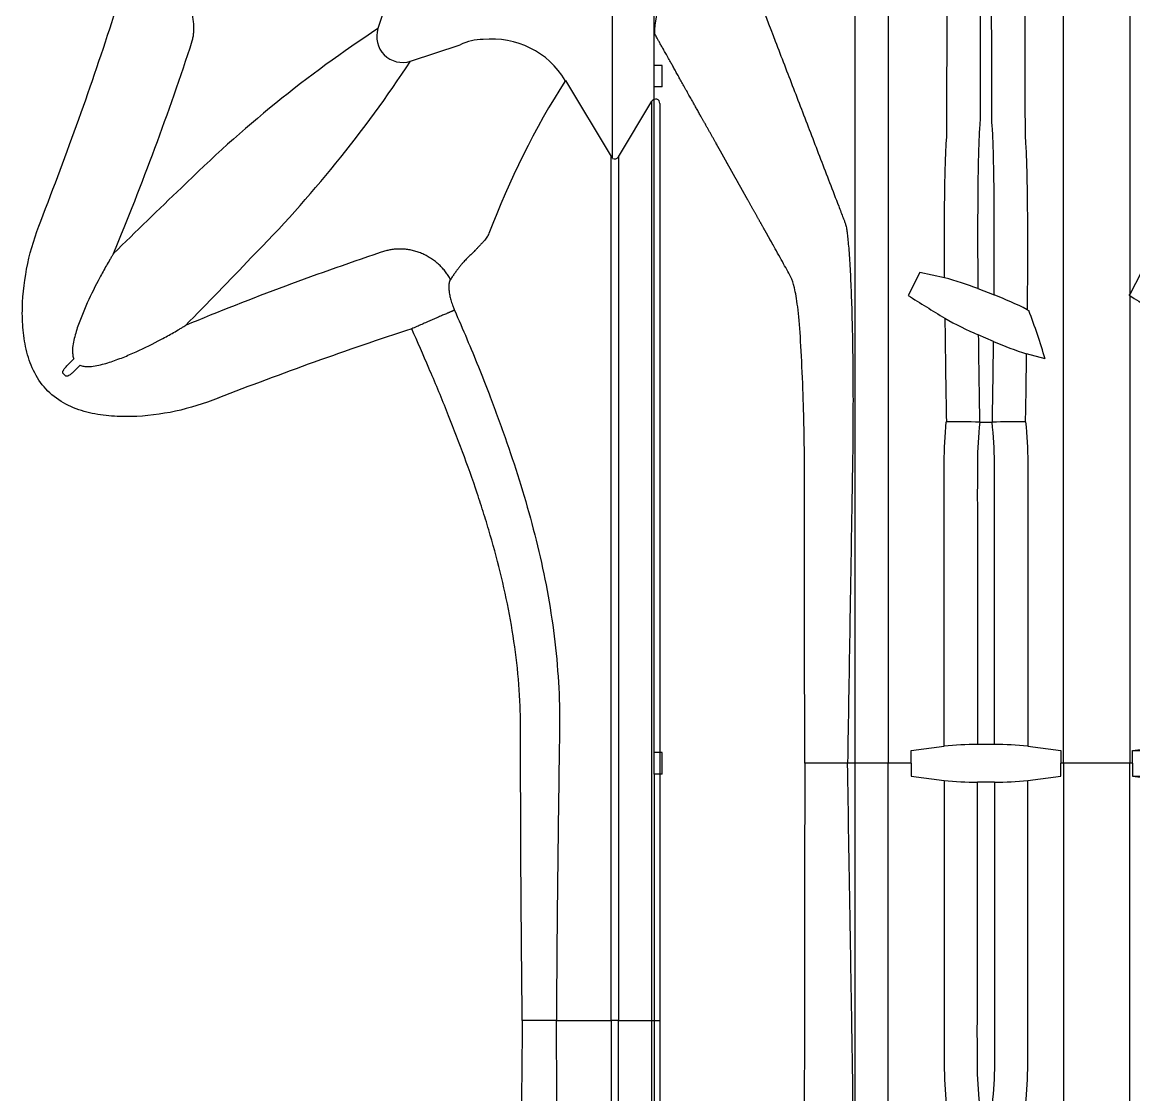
# Model space of a CAD drawing. Header units: millimetres. Extents: x -455371 to 117772, y -78417 to 116564.
# Drawn here: x -32987.1 to -32727.9, y 53756.7 to 54006.8 of the extents above; entities that cross this region are included whole.
import ezdxf

# ---------------------------------------------------------------- set-up
doc = ezdxf.new("R2010")
doc.units = ezdxf.units.MM
doc.layers.get('0').update_dxf_attribs({"color": 255})
doc.layers.add('BETON-STOP', color=141, linetype='Continuous')
doc.layers.add('Contorno-Cupolex', color=3, linetype='Continuous')
doc.layers.add('quote', color=5, linetype='Continuous', lineweight=15)

# ---------------------------------------------------------------- blocks, each defined once
blk = doc.blocks.new('Cupolex H50')
at = {"layer": 'Contorno-Cupolex', "linetype": 'Continuous'}
for p, q in [((19748.808, 10212.618), (19748.808, 10220.335)), ((19743.723, 10216.79), (19743.347, 10215.632)), ((19744.105, 10214.873), (19745.264, 10215.25)), ((19747.709, 10214.424), (19748.773, 10212.653)), ((19748.944, 10212.646), (19749.723, 10213.942)), ((19749.908, 10213.89), (19749.908, 10192.535)), ((19748.808, 10212.611), (19748.808, 10212.618)), ((19736.013, 10207.612), (19736.085, 10207.54)), ((19747.5, 10192.535), (19746.707, 10192.535)), ((19747.5, 10192.535), (19748.773, 10192.535)), ((19748.944, 10192.535), (19748.773, 10192.535)), ((19748.944, 10192.535), (19749.723, 10192.535)), ((19749.723, 10192.535), (19749.908, 10192.535)), ((19749.908, 10192.535), (19749.908, 10171.18))]:
    blk.add_line(p, q, dxfattribs=at)
for centre, radius, start, end in [((19656.793, 10241.937), 84.511, 338.63581, 342.07511), ((19759.615, 10190.882), 29.618, 123.3171, 134.7243), ((19743.918, 10215.445), 0.601, 161.8666, 288.1334), ((19672.407, 10237.205), 70.114, 337.51574, 341.83203), ((19745.761, 10214.347), 1.031, 88.098, 118.852), ((19746.005, 10213.401), 1.987, 30.9871, 96.0571), ((19719.313, 10231.176), 29.672, 315.2861, 326.6725), ((19763.951, 10204.095), 19.248, 147.544, 159.4332), ((19749.809, 10213.891), 0.0998, 359.2777, 149.0372), ((19748.859, 10212.705), 0.1, 210.9328, 239.6717), ((19748.858, 10212.696), 0.0994, 239.7705, 329.2578), ((19823.716, 10122.806), 123.117, 133.62543, 134.65067), ((19764.872, 10146.017), 67.882, 108.3064, 112.52778), ((19651.998, 10294.545), 122.115, 315.3451, 316.37876), ((19769.413, 10131.006), 81.647, 108.03721, 111.39913), ((19677.006, 10266.071), 83.013, 315.3725, 315.55085), ((19794.544, 10148.533), 83.013, 134.44915, 134.6275)]:
    blk.add_arc(centre, radius, start, end, dxfattribs=at)
for points, weights in [([(19739.026, 10215.343), (19739.271, 10216.329), (19738.355, 10216.828)], [1, 0.774238593572, 1]), ([(19745.035, 10209.792), (19744.536, 10210.707), (19743.551, 10210.463)], [1, 0.77386842912, 1]), ([(19745.13, 10209.074), (19744.873, 10208.97), (19744.133, 10208.64)], [1, 0.838288024156, 1])]:
    blk.add_rational_spline(points, weights, degree=2, dxfattribs=at)
for points, knots in [([(19749.723, 10207.324), (19749.723, 10207.363), (19749.723, 10207.398), (19749.723, 10207.46), (19749.723, 10207.485), (19749.723, 10207.704), (19749.723, 10207.899), (19749.723, 10208.484), (19749.723, 10208.874), (19749.723, 10210.825), (19749.723, 10212.385), (19749.723, 10213.942)], [0.2969026, 0.2969026, 0.2969026, 0.2969026, 0.3046875, 0.3046875, 0.3125, 0.3125, 0.375, 0.375, 0.5, 0.5, 1, 1, 1, 1]), ([(19748.773, 10197.227), (19748.773, 10197.476), (19748.773, 10197.725), (19748.773, 10198.276), (19748.773, 10198.579), (19748.773, 10199.183), (19748.773, 10199.485), (19748.773, 10200.088), (19748.773, 10200.39), (19748.773, 10200.988), (19748.773, 10201.279), (19748.773, 10201.848), (19748.773, 10202.126), (19748.773, 10202.668), (19748.773, 10202.933), (19748.773, 10203.687), (19748.773, 10204.141), (19748.773, 10204.948), (19748.773, 10205.286), (19748.773, 10205.693), (19748.773, 10205.813), (19748.773, 10206.011), (19748.773, 10206.089), (19748.773, 10206.182), (19748.773, 10206.207), (19748.773, 10206.254), (19748.773, 10206.278), (19748.773, 10206.348), (19748.773, 10206.396), (19748.773, 10206.631), (19748.773, 10206.819), (19748.773, 10207.385), (19748.773, 10207.761), (19748.773, 10209.646), (19748.773, 10211.153), (19748.773, 10212.653)], [0.0808693, 0.0808693, 0.0808693, 0.0808693, 0.09375, 0.09375, 0.109375, 0.109375, 0.125, 0.125, 0.140625, 0.140625, 0.15625, 0.15625, 0.171875, 0.171875, 0.1875, 0.1875, 0.21875, 0.21875, 0.25, 0.25, 0.265625, 0.265625, 0.28125, 0.28125, 0.2890625, 0.2890625, 0.296875, 0.296875, 0.3125, 0.3125, 0.375, 0.375, 0.5, 0.5, 1, 1, 1, 1]), ([(19739.624, 10207.024), (19739.3, 10206.895), (19738.97, 10206.795), (19738.296, 10206.65), (19737.949, 10206.606), (19737.429, 10206.593), (19737.256, 10206.598), (19736.91, 10206.631), (19736.737, 10206.659), (19736.234, 10206.789), (19735.91, 10206.944), (19735.538, 10207.317), (19735.438, 10207.458), (19735.276, 10207.768), (19735.218, 10207.933), (19735.131, 10208.268), (19735.103, 10208.441), (19735.071, 10208.786), (19735.066, 10208.958), (19735.079, 10209.475), (19735.123, 10209.82), (19735.268, 10210.497), (19735.368, 10210.828), (19735.497, 10211.15)], [0, 0, 0, 0, 0.125, 0.125, 0.25, 0.25, 0.3125, 0.3125, 0.375, 0.375, 0.5, 0.5, 0.5625, 0.5625, 0.625, 0.625, 0.6875, 0.6875, 0.75, 0.75, 0.875, 0.875, 1, 1, 1, 1]), ([(19745.929, 10210.856), (19745.928, 10210.853), (19745.925, 10210.846), (19745.919, 10210.833), (19745.906, 10210.809), (19745.876, 10210.759), (19745.825, 10210.696), (19745.76, 10210.625), (19745.708, 10210.569), (19745.655, 10210.514), (19745.61, 10210.469), (19745.57, 10210.428), (19745.538, 10210.397), (19745.505, 10210.365), (19745.458, 10210.322), (19745.399, 10210.263), (19745.337, 10210.194), (19745.283, 10210.129), (19745.235, 10210.07), (19745.186, 10210.007), (19745.137, 10209.939), (19745.086, 10209.868), (19745.052, 10209.817), (19745.035, 10209.792)], [0, 0, 0, 0, 0.016011, 0.032224, 0.064149, 0.128117, 0.255099, 0.326832, 0.398509, 0.451594, 0.506571, 0.540692, 0.57148, 0.599734, 0.634041, 0.695795, 0.755398, 0.795322, 0.835569, 0.876151, 0.917076, 0.958355, 1, 1, 1, 1]), ([(19748.944, 10210.731), (19748.944, 10209.866), (19748.944, 10209), (19748.944, 10207.757), (19748.944, 10207.381), (19748.944, 10206.816), (19748.944, 10206.628), (19748.944, 10206.393), (19748.944, 10206.345), (19748.944, 10206.251), (19748.944, 10206.21), (19748.944, 10206.085), (19748.944, 10206.006), (19748.944, 10205.81), (19748.944, 10205.69), (19748.944, 10205.281), (19748.944, 10204.944), (19748.944, 10204.343), (19748.944, 10204.127), (19748.944, 10203.673), (19748.944, 10203.435), (19748.944, 10202.686), (19748.944, 10202.135), (19748.944, 10201.284), (19748.944, 10200.995), (19748.944, 10200.404), (19748.944, 10200.101), (19748.944, 10199.496), (19748.944, 10199.193), (19748.944, 10198.588), (19748.944, 10198.285), (19748.944, 10197.377), (19748.944, 10196.772), (19748.944, 10195.104), (19748.944, 10194.041), (19748.944, 10192.978)], [0.2124485, 0.2124485, 0.2124485, 0.2124485, 0.5, 0.5, 0.625, 0.625, 0.6875, 0.6875, 0.703125, 0.703125, 0.71875, 0.71875, 0.734375, 0.734375, 0.75, 0.75, 0.78125, 0.78125, 0.796875, 0.796875, 0.8125, 0.8125, 0.84375, 0.84375, 0.859375, 0.859375, 0.875, 0.875, 0.890625, 0.890625, 0.90625, 0.90625, 0.9375, 0.9375, 0.9923835, 0.9923835, 0.9923835, 0.9923835]), ([(19737.192, 10210.392), (19737.178, 10210.369), (19737.164, 10210.346), (19737.136, 10210.3), (19737.122, 10210.277), (19737.081, 10210.208), (19737.054, 10210.162), (19736.974, 10210.023), (19736.922, 10209.928), (19736.769, 10209.642), (19736.672, 10209.447), (19736.535, 10209.145), (19736.492, 10209.043), (19736.409, 10208.835), (19736.37, 10208.73), (19736.318, 10208.568), (19736.302, 10208.513), (19736.273, 10208.402), (19736.261, 10208.346), (19736.242, 10208.232), (19736.236, 10208.174), (19736.237, 10208.085), (19736.239, 10208.056), (19736.248, 10207.997), (19736.255, 10207.967), (19736.267, 10207.939)], [0, 0, 0, 0, 0.03125, 0.03125, 0.0625, 0.0625, 0.125, 0.125, 0.25, 0.25, 0.5, 0.5, 0.625, 0.625, 0.75, 0.75, 0.8125, 0.8125, 0.875, 0.875, 0.9375, 0.9375, 0.96875, 0.96875, 1, 1, 1, 1]), ([(19745.035, 10209.792), (19745.033, 10209.789), (19745.029, 10209.782), (19745.023, 10209.771), (19745.018, 10209.759), (19745.013, 10209.747), (19745.009, 10209.733), (19745.006, 10209.719), (19745.003, 10209.704), (19744.997, 10209.672), (19744.994, 10209.616), (19744.999, 10209.527), (19745.015, 10209.425), (19745.038, 10209.332), (19745.062, 10209.254), (19745.08, 10209.201), (19745.097, 10209.154), (19745.113, 10209.114), (19745.124, 10209.087), (19745.13, 10209.074)], [0, 0, 0, 0, 0.031543, 0.062759, 0.093676, 0.12432, 0.154721, 0.184907, 0.214908, 0.244754, 0.371276, 0.495222, 0.622346, 0.74714, 0.810652, 0.87359, 0.915985, 0.958061, 1, 1, 1, 1]), ([(19745.13, 10209.074), (19745.226, 10208.852), (19745.415, 10208.415), (19745.683, 10207.765), (19745.984, 10207), (19746.307, 10206.125), (19746.754, 10204.783), (19747.123, 10203.419), (19747.385, 10202.017), (19747.519, 10200.951), (19747.572, 10200.056), (19747.576, 10199.431), (19747.571, 10199.077), (19747.562, 10198.553), (19747.552, 10197.768), (19747.533, 10196.369), (19747.514, 10194.625), (19747.505, 10193.229), (19747.5, 10192.535)], [0, 0, 0, 0, 0.042924, 0.084471, 0.124692, 0.188647, 0.249907, 0.375615, 0.438991, 0.50263, 0.566109, 0.597857, 0.613444, 0.628905, 0.690742, 0.752592, 0.876921, 1, 1, 1, 1]), ([(19736.412, 10207.794), (19736.441, 10207.782), (19736.47, 10207.775), (19736.53, 10207.765), (19736.56, 10207.763), (19736.648, 10207.763), (19736.706, 10207.769), (19736.82, 10207.788), (19736.877, 10207.8), (19736.988, 10207.829), (19737.042, 10207.845), (19737.204, 10207.897), (19737.309, 10207.936), (19737.516, 10208.018), (19737.618, 10208.062), (19737.919, 10208.198), (19738.115, 10208.295), (19738.402, 10208.448), (19738.496, 10208.5), (19738.636, 10208.581), (19738.682, 10208.608), (19738.751, 10208.649), (19738.774, 10208.663), (19738.819, 10208.691), (19738.842, 10208.705), (19738.865, 10208.719)], [0, 0, 0, 0, 0.03125, 0.03125, 0.0625, 0.0625, 0.125, 0.125, 0.1875, 0.1875, 0.25, 0.25, 0.375, 0.375, 0.5, 0.5, 0.75, 0.75, 0.875, 0.875, 0.9375, 0.9375, 0.96875, 0.96875, 1, 1, 1, 1]), ([(19746.707, 10192.535), (19746.703, 10192.885), (19746.695, 10193.585), (19746.682, 10194.984), (19746.673, 10196.383), (19746.669, 10197.783), (19746.667, 10198.57), (19746.668, 10199.094), (19746.668, 10199.435), (19746.655, 10200.025), (19746.59, 10200.865), (19746.442, 10201.867), (19746.232, 10202.86), (19746.013, 10203.678), (19745.816, 10204.328), (19745.606, 10204.976), (19745.319, 10205.782), (19744.941, 10206.753), (19744.545, 10207.706), (19744.267, 10208.337), (19744.133, 10208.64)], [0, 0, 0, 0, 0.063564, 0.127097, 0.254201, 0.31775, 0.381331, 0.397214, 0.41286, 0.44336, 0.504368, 0.565708, 0.627174, 0.688693, 0.719527, 0.750429, 0.81247, 0.874829, 0.93973, 1, 1, 1, 1]), ([(19736.013, 10207.612), (19736.01, 10207.614), (19736.009, 10207.618), (19736.008, 10207.625), (19736.008, 10207.629), (19736.01, 10207.64), (19736.012, 10207.647), (19736.02, 10207.666), (19736.027, 10207.679), (19736.049, 10207.714), (19736.066, 10207.735), (19736.086, 10207.755)], [0, 0, 0, 0, 0.0625, 0.0625, 0.125, 0.125, 0.25, 0.25, 0.5, 0.5, 1, 1, 1, 1]), ([(19736.228, 10207.612), (19736.209, 10207.593), (19736.187, 10207.576), (19736.152, 10207.554), (19736.14, 10207.547), (19736.12, 10207.539), (19736.113, 10207.537), (19736.102, 10207.535), (19736.099, 10207.535), (19736.091, 10207.536), (19736.088, 10207.537), (19736.085, 10207.54)], [0, 0, 0, 0, 0.5, 0.5, 0.75, 0.75, 0.875, 0.875, 0.9375, 0.9375, 1, 1, 1, 1]), ([(19749.723, 10199.303), (19749.723, 10199.365), (19749.723, 10199.426), (19749.723, 10199.642), (19749.723, 10199.796), (19749.723, 10200.258), (19749.723, 10200.564), (19749.723, 10201.176), (19749.723, 10201.482), (19749.723, 10202.373), (19749.723, 10202.938), (19749.723, 10203.745), (19749.723, 10204.008), (19749.723, 10204.507), (19749.723, 10204.744), (19749.723, 10205.195), (19749.723, 10205.409), (19749.723, 10205.813), (19749.723, 10206.004), (19749.723, 10206.525), (19749.723, 10206.812), (19749.723, 10207.148), (19749.723, 10207.245), (19749.723, 10207.324), (19749.723, 10207.324), (19749.723, 10207.324)], [0.1140744, 0.1140744, 0.1140744, 0.1140744, 0.1171875, 0.1171875, 0.125, 0.125, 0.140625, 0.140625, 0.15625, 0.15625, 0.1875, 0.1875, 0.203125, 0.203125, 0.21875, 0.21875, 0.234375, 0.234375, 0.25, 0.25, 0.28125, 0.28125, 0.296875, 0.296875, 0.2969026, 0.2969026, 0.2969026, 0.2969026]), ([(19749.723, 10192.535), (19749.723, 10193.771), (19749.723, 10195.007), (19749.723, 10196.861), (19749.723, 10197.479), (19749.723, 10198.406), (19749.723, 10198.716), (19749.723, 10199.118), (19749.723, 10199.21), (19749.723, 10199.303)], [0, 0, 0, 0, 0.0625, 0.0625, 0.09375, 0.09375, 0.109375, 0.109375, 0.1140744, 0.1140744, 0.1140744, 0.1140744]), ([(19748.773, 10192.535), (19748.773, 10193.744), (19748.773, 10194.952), (19748.773, 10196.516), (19748.773, 10196.872), (19748.773, 10197.227)], [0, 0, 0, 0, 0.0625, 0.0625, 0.08086931, 0.08086931, 0.08086931, 0.08086931]), ([(19746.707, 10192.535), (19746.69, 10191.136), (19746.679, 10189.736), (19746.671, 10187.987), (19746.67, 10187.637), (19746.668, 10186.937), (19746.668, 10186.588), (19746.668, 10186.15), (19746.668, 10186.062), (19746.668, 10185.931), (19746.668, 10185.888), (19746.668, 10185.802), (19746.668, 10185.759), (19746.667, 10185.674), (19746.667, 10185.632), (19746.666, 10185.549), (19746.665, 10185.507), (19746.662, 10185.381), (19746.659, 10185.297), (19746.642, 10184.878), (19746.616, 10184.543), (19746.56, 10184.041), (19746.538, 10183.874), (19746.489, 10183.54), (19746.462, 10183.373), (19746.372, 10182.873), (19746.302, 10182.542), (19746.066, 10181.554), (19745.874, 10180.904), (19745.549, 10179.935), (19745.435, 10179.613), (19745.196, 10178.971), (19745.071, 10178.651), (19744.686, 10177.694), (19744.414, 10177.061), (19744.133, 10176.43)], [0, 0, 0, 0, 0.25, 0.25, 0.3125, 0.3125, 0.375, 0.375, 0.390625, 0.390625, 0.398438, 0.398438, 0.40625, 0.40625, 0.414062, 0.414062, 0.421875, 0.421875, 0.4375, 0.4375, 0.5, 0.5, 0.53125, 0.53125, 0.5625, 0.5625, 0.625, 0.625, 0.75, 0.75, 0.8125, 0.8125, 0.875, 0.875, 1, 1, 1, 1]), ([(19745.13, 10175.996), (19745.411, 10176.639), (19745.68, 10177.288), (19746.06, 10178.275), (19746.182, 10178.606), (19746.416, 10179.272), (19746.528, 10179.607), (19746.844, 10180.619), (19747.029, 10181.303), (19747.253, 10182.347), (19747.319, 10182.698), (19747.402, 10183.23), (19747.427, 10183.408), (19747.471, 10183.764), (19747.491, 10183.943), (19747.54, 10184.478), (19747.561, 10184.835), (19747.572, 10185.283), (19747.574, 10185.372), (19747.575, 10185.507), (19747.575, 10185.551), (19747.575, 10185.641), (19747.575, 10185.686), (19747.574, 10185.775), (19747.573, 10185.819), (19747.572, 10185.907), (19747.571, 10185.95), (19747.569, 10186.081), (19747.568, 10186.168), (19747.561, 10186.604), (19747.556, 10186.953), (19747.547, 10187.651), (19747.542, 10187.999), (19747.521, 10189.744), (19747.508, 10191.139), (19747.5, 10192.535)], [0, 0, 0, 0, 0.125, 0.125, 0.1875, 0.1875, 0.25, 0.25, 0.375, 0.375, 0.4375, 0.4375, 0.46875, 0.46875, 0.5, 0.5, 0.5625, 0.5625, 0.578125, 0.578125, 0.585938, 0.585938, 0.59375, 0.59375, 0.601562, 0.601562, 0.609375, 0.609375, 0.625, 0.625, 0.6875, 0.6875, 0.75, 0.75, 1, 1, 1, 1]), ([(19748.773, 10192.535), (19748.773, 10191.326), (19748.773, 10190.118), (19748.773, 10188.552), (19748.773, 10188.195), (19748.773, 10187.838)], [0, 0, 0, 0, 0.0625, 0.0625, 0.0809509, 0.0809509, 0.0809509, 0.0809509]), ([(19749.723, 10184.463), (19749.723, 10184.646), (19749.723, 10184.831), (19749.723, 10185.172), (19749.723, 10185.329), (19749.723, 10185.642), (19749.723, 10185.799), (19749.723, 10186.269), (19749.723, 10186.582), (19749.723, 10187.522), (19749.723, 10188.149), (19749.723, 10190.029), (19749.723, 10191.282), (19749.723, 10192.535)], [0.8657575, 0.8657575, 0.8657575, 0.8657575, 0.875, 0.875, 0.8828125, 0.8828125, 0.890625, 0.890625, 0.90625, 0.90625, 0.9375, 0.9375, 1, 1, 1, 1]), ([(19748.944, 10172.425), (19748.944, 10173.924), (19748.944, 10175.43), (19748.944, 10177.313), (19748.944, 10177.689), (19748.944, 10178.254), (19748.944, 10178.442), (19748.944, 10178.678), (19748.944, 10178.725), (19748.944, 10178.819), (19748.944, 10178.86), (19748.944, 10178.985), (19748.944, 10179.064), (19748.944, 10179.26), (19748.944, 10179.38), (19748.944, 10179.789), (19748.944, 10180.126), (19748.944, 10180.727), (19748.944, 10180.943), (19748.944, 10181.397), (19748.944, 10181.635), (19748.944, 10182.384), (19748.944, 10182.935), (19748.944, 10183.786), (19748.944, 10184.076), (19748.944, 10184.666), (19748.944, 10184.97), (19748.944, 10185.574), (19748.944, 10185.877), (19748.944, 10186.482), (19748.944, 10186.785), (19748.944, 10187.693), (19748.944, 10188.298), (19748.944, 10189.98), (19748.944, 10191.057), (19748.944, 10192.134)], [0, 0, 0, 0, 0.5, 0.5, 0.625, 0.625, 0.6875, 0.6875, 0.703125, 0.703125, 0.71875, 0.71875, 0.734375, 0.734375, 0.75, 0.75, 0.78125, 0.78125, 0.796875, 0.796875, 0.8125, 0.8125, 0.84375, 0.84375, 0.859375, 0.859375, 0.875, 0.875, 0.890625, 0.890625, 0.90625, 0.90625, 0.9375, 0.9375, 0.9930906, 0.9930906, 0.9930906, 0.9930906])]:
    blk.add_open_spline(points, degree=3, knots=knots, dxfattribs=at)
for points in [[(19748.944, 10212.646), (19748.944, 10212.008), (19748.944, 10211.37), (19748.944, 10210.731)], [(19748.944, 10192.978), (19748.944, 10192.83), (19748.944, 10192.683), (19748.944, 10192.535)], [(19748.944, 10192.134), (19748.944, 10192.267), (19748.944, 10192.401), (19748.944, 10192.535)]]:
    blk.add_open_spline(points, degree=3, dxfattribs=at)
blk = doc.blocks.new('*U2214')
at = {"xscale": 10.01836209701863, "yscale": 10.01836209701863, "zscale": 10.01836209701863}
blk.add_blockref('Cupolex H50', (-197296.95, -101829.74), dxfattribs=at)
blk = doc.blocks.new('*U2215')
at = {"layer": 'quote', "color": 0, "linetype": 'ByBlock', "lineweight": -2, "transparency": 16777216}
blk.add_blockref('*U2214', (0, -1345), dxfattribs=at)
blk = doc.blocks.new('Bs H50 tacca 3')
at = {"layer": 'BETON-STOP'}
for p, q in [((19718.463, 10104.789), (19718.463, 10108.539)), ((19723.913, 10107.889), (19723.913, 10088.539)), ((19723.14, 10088.539), (19723.14, 10107.519)), ((19718.652, 10104.789), (19718.463, 10104.789)), ((19718.463, 10104.289), (19718.463, 10104.789)), ((19718.652, 10104.289), (19718.652, 10104.789)), ((19718.652, 10104.289), (19718.463, 10104.289)), ((19718.463, 10088.789), (19718.463, 10104.289)), ((19724.649, 10099.97), (19724.375, 10099.434)), ((19725.224, 10099.843), (19724.649, 10099.97)), ((19729.799, 10099.97), (19729.535, 10099.455)), ((19725.999, 10099.591), (19726.376, 10099.444)), ((19729.525, 10099.434), (19729.535, 10099.455)), ((19729.535, 10099.428), (19729.525, 10099.434)), ((19727.147, 10099.1), (19727.184, 10099.08)), ((19726.365, 10098.361), (19726.009, 10098.515)), ((19727.566, 10097.953), (19727.135, 10098.073)), ((19726.039, 10096.479), (19726.046, 10096.479)), ((19726.046, 10096.479), (19726.329, 10096.479)), ((19726.329, 10096.479), (19726.336, 10096.479)), ((19724.447, 10088.839), (19725.215, 10088.937)), ((19726.388, 10088.975), (19725.988, 10088.975)), ((19727.161, 10088.937), (19727.928, 10088.839)), ((19729.597, 10088.839), (19730.365, 10088.937)), ((19718.652, 10088.789), (19718.463, 10088.789)), ((19718.463, 10088.289), (19718.463, 10088.789)), ((19718.652, 10088.289), (19718.652, 10088.789)), ((19724.447, 10088.539), (19724.447, 10088.839)), ((19727.928, 10088.839), (19727.928, 10088.539)), ((19729.597, 10088.539), (19729.597, 10088.839)), ((19729.597, 10088.839), (19733.078, 10088.839)), ((19722.967, 10088.539), (19721.97, 10088.539)), ((19723.14, 10088.539), (19722.967, 10088.539)), ((19723.913, 10088.539), (19723.14, 10088.539)), ((19724.447, 10088.539), (19723.913, 10088.539)), ((19724.447, 10088.539), (19724.447, 10088.239)), ((19727.99, 10088.539), (19727.928, 10088.539)), ((19727.928, 10088.239), (19727.928, 10088.539)), ((19729.536, 10088.539), (19727.99, 10088.539)), ((19729.597, 10088.539), (19729.536, 10088.539)), ((19729.597, 10088.539), (19729.597, 10088.239)), ((19718.463, 10088.289), (19718.463, 10072.789)), ((19718.652, 10088.289), (19718.463, 10088.289)), ((19724.447, 10088.239), (19725.215, 10088.141)), ((19727.161, 10088.141), (19727.928, 10088.239)), ((19729.597, 10088.239), (19730.365, 10088.141)), ((19729.597, 10088.239), (19733.078, 10088.239)), ((19726.388, 10088.102), (19725.988, 10088.102))]:
    blk.add_line(p, q, dxfattribs=at)
for centre, radius, start, end in [((19720.455, 10105.539), 1.981, 90.1249, 180.3275), ((19723.706, 10093.874), 6.159, 68.148, 75.7364), ((19744.358, 10130.739), 37.139, 237.4487, 239.0025), ((19723.737, 10092.51), 7.42, 62.6401, 69.1643), ((19749.618, 10130.919), 37.349, 237.473, 238.9994), ((19715.294, 10094.419), 12.77, 16.0673, 21.4049), ((20077.874, 10102.723), 352.663, 180.62038, 181.0131), ((19728.865, 10105.205), 7.274, 240.0223, 246.8784), ((20144.736, 10103.684), 418.759, 180.70721, 180.98586), ((19283.539, 10104.061), 442.863, 359.01905, 359.26254), ((19728.979, 10104.194), 6.392, 245.8601, 253.2339), ((19157.649, 10106.132), 569.543, 359.02971, 359.18931), ((19725.558, 10087.56), 8.932, 86.9126, 91.8782), ((19726.818, 10087.56), 8.932, 88.1218, 93.0874), ((19725.924, 10082.468), 6.508, 89.4367, 96.2533), ((19726.44, 10082.23), 6.746, 83.8671, 90.4429), ((2599.385, 10079.049), 17123.758, 359.9682458, 0.0317539), ((19725.924, 10094.61), 6.508, 263.7467, 270.5633), ((19726.44, 10094.848), 6.746, 269.5571, 276.1329)]:
    blk.add_arc(centre, radius, start, end, dxfattribs=at)
for points, degree, knots in [([(19726.06, 10109.954), (19726.06, 10108.692), (19726.058, 10107.428), (19726.055, 10105.531), (19726.054, 10104.899), (19726.052, 10104.108), (19726.052, 10103.95), (19726.051, 10103.713), (19726.051, 10103.634), (19726.051, 10103.516), (19726.051, 10103.479), (19726.041, 10103.378), (19726.037, 10103.317), (19726.029, 10103.172), (19726.025, 10103.089), (19726.018, 10102.9), (19726.015, 10102.792), (19726.006, 10102.44), (19726.001, 10102.167), (19725.997, 10101.701), (19725.996, 10101.537), (19725.994, 10101.188), (19725.994, 10101.004), (19725.994, 10100.432), (19725.996, 10100.025), (19725.999, 10099.591)], 3, [0, 0, 0, 0, 0.5, 0.5, 0.75, 0.75, 0.8125, 0.8125, 0.84375, 0.84375, 0.859375, 0.859375, 0.875, 0.875, 0.890625, 0.890625, 0.90625, 0.90625, 0.9375, 0.9375, 0.953125, 0.953125, 0.96875, 0.96875, 1, 1, 1, 1]), ([(19726.376, 10099.444), (19726.379, 10099.89), (19726.381, 10100.308), (19726.382, 10101.085), (19726.381, 10101.448), (19726.376, 10102.091), (19726.371, 10102.372), (19726.362, 10102.736), (19726.359, 10102.848), (19726.352, 10103.048), (19726.348, 10103.136), (19726.341, 10103.288), (19726.337, 10103.353), (19726.329, 10103.434), (19726.326, 10103.458), (19726.324, 10103.5), (19726.325, 10103.519), (19726.325, 10103.618), (19726.325, 10103.698), (19726.324, 10103.935), (19726.324, 10104.094), (19726.322, 10104.886), (19726.321, 10105.52), (19726.318, 10107.422), (19726.316, 10108.689), (19726.316, 10109.954)], 3, [0, 0, 0, 0, 0.03125, 0.03125, 0.0625, 0.0625, 0.09375, 0.09375, 0.109375, 0.109375, 0.125, 0.125, 0.140625, 0.140625, 0.148437, 0.148437, 0.15625, 0.15625, 0.1875, 0.1875, 0.25, 0.25, 0.5, 0.5, 1, 1, 1, 1]), ([(19725.224, 10099.843), (19725.222, 10100.252), (19725.221, 10100.633), (19725.223, 10101.161), (19725.224, 10101.328), (19725.227, 10101.642), (19725.228, 10101.789), (19725.233, 10102.063), (19725.235, 10102.191), (19725.241, 10102.425), (19725.245, 10102.533), (19725.255, 10102.822), (19725.262, 10102.965), (19725.275, 10103.091), (19725.278, 10103.113), (19725.279, 10103.153), (19725.278, 10103.172), (19725.278, 10103.23), (19725.278, 10103.269), (19725.278, 10103.385), (19725.279, 10103.463), (19725.279, 10103.695), (19725.279, 10103.85), (19725.281, 10104.625), (19725.282, 10105.246), (19725.285, 10107.106), (19725.287, 10108.346), (19725.287, 10109.584)], 3, [0, 0, 0, 0, 0.03125, 0.03125, 0.046875, 0.046875, 0.0625, 0.0625, 0.078125, 0.078125, 0.09375, 0.09375, 0.125, 0.125, 0.132813, 0.132813, 0.140625, 0.140625, 0.15625, 0.15625, 0.1875, 0.1875, 0.25, 0.25, 0.5, 0.5, 1, 1, 1, 1]), ([(19727.088, 10109.584), (19727.088, 10108.321), (19727.091, 10107.055), (19727.094, 10105.156), (19727.095, 10104.523), (19727.096, 10103.732), (19727.097, 10103.573), (19727.097, 10103.336), (19727.098, 10103.257), (19727.097, 10103.158), (19727.097, 10103.139), (19727.1, 10103.096), (19727.103, 10103.072), (19727.11, 10102.991), (19727.114, 10102.926), (19727.122, 10102.774), (19727.126, 10102.686), (19727.132, 10102.487), (19727.136, 10102.375), (19727.145, 10102.011), (19727.149, 10101.73), (19727.152, 10101.252), (19727.153, 10101.083), (19727.154, 10100.725), (19727.154, 10100.537), (19727.153, 10099.955), (19727.151, 10099.54), (19727.147, 10099.1)], 3, [0, 0, 0, 0, 0.5, 0.5, 0.75, 0.75, 0.8125, 0.8125, 0.84375, 0.84375, 0.851563, 0.851563, 0.859375, 0.859375, 0.875, 0.875, 0.890625, 0.890625, 0.90625, 0.90625, 0.9375, 0.9375, 0.953125, 0.953125, 0.96875, 0.96875, 1, 1, 1, 1]), ([(19727.99, 10088.539), (19727.99, 10089.74), (19727.99, 10090.941), (19727.99, 10092.742), (19727.99, 10093.343), (19727.99, 10094.244), (19727.99, 10094.544), (19727.99, 10094.994), (19727.99, 10095.145), (19727.99, 10095.445), (19727.99, 10095.595), (19727.99, 10096.045), (19727.99, 10096.345), (19727.991, 10096.944), (19727.991, 10097.238), (19727.991, 10097.81), (19727.991, 10098.088), (19727.991, 10098.632), (19727.991, 10098.898), (19727.991, 10099.652), (19727.991, 10100.104), (19727.991, 10100.899), (19727.991, 10101.227), (19727.99, 10101.611), (19727.99, 10101.721), (19727.99, 10101.9), (19727.99, 10101.97), (19727.99, 10102.069), (19727.99, 10102.113), (19727.99, 10102.207), (19727.99, 10102.254), (19727.99, 10102.488), (19727.99, 10102.674), (19727.99, 10103.235), (19727.99, 10103.609), (19727.99, 10105.48), (19727.99, 10106.976), (19727.99, 10108.472)], 3, [0, 0, 0, 0, 0.0625, 0.0625, 0.09375, 0.09375, 0.109375, 0.109375, 0.117188, 0.117188, 0.125, 0.125, 0.140625, 0.140625, 0.15625, 0.15625, 0.171875, 0.171875, 0.1875, 0.1875, 0.21875, 0.21875, 0.25, 0.25, 0.265625, 0.265625, 0.28125, 0.28125, 0.296875, 0.296875, 0.3125, 0.3125, 0.375, 0.375, 0.5, 0.5, 1, 1, 1, 1]), ([(19729.536, 10108.472), (19729.536, 10107.265), (19729.536, 10106.057), (19729.536, 10104.246), (19729.536, 10103.642), (19729.536, 10102.736), (19729.536, 10102.435), (19729.536, 10102.095), (19729.536, 10102.059), (19729.536, 10101.979), (19729.536, 10101.925), (19729.535, 10101.728), (19729.535, 10101.548), (19729.535, 10101.095), (19729.535, 10100.817), (19729.535, 10100.192), (19729.535, 10099.843), (19729.535, 10099.455)], 3, [0, 0, 0, 0, 0.5, 0.5, 0.75, 0.75, 0.875, 0.875, 0.890625, 0.890625, 0.90625, 0.90625, 0.9375, 0.9375, 0.96875, 0.96875, 1, 1, 1, 1]), ([(19720.451, 10107.519), (19720.729, 10106.796), (19721.147, 10105.707), (19721.706, 10104.253), (19722.128, 10103.156), (19722.479, 10102.241), (19722.725, 10101.602), (19722.839, 10101.305), (19722.888, 10101.179), (19722.905, 10101.134), (19722.918, 10101.1), (19722.927, 10101.061), (19722.937, 10101.011), (19722.946, 10100.958), (19722.963, 10100.839), (19722.989, 10100.597), (19723.021, 10100.141), (19723.049, 10099.565), (19723.078, 10098.673), (19723.094, 10097.606), (19723.093, 10096.453), (19723.086, 10095.762), (19723.077, 10095.273), (19723.071, 10094.89), (19723.06, 10094.221), (19723.041, 10093.075), (19723.009, 10091.118), (19722.983, 10089.542), (19722.967, 10088.539)], 3, [0, 0, 0, 0, 0.247753, 0.372985, 0.498218, 0.623451, 0.686067, 0.717375, 0.725202, 0.729131, 0.732712, 0.736995, 0.741519, 0.744877, 0.748234, 0.763673, 0.77975, 0.795578, 0.811398, 0.843021, 0.858859, 0.874812, 0.879946, 0.885054, 0.895272, 0.915707, 0.946359, 1, 1, 1, 1]), ([(19721.97, 10088.539), (19721.961, 10095.485), (19721.961, 10095.527), (19721.96, 10095.898), (19721.955, 10096.244), (19721.95, 10096.586), (19721.941, 10096.919), (19721.931, 10097.252), (19721.918, 10097.564), (19721.904, 10097.874), (19721.887, 10098.153), (19721.871, 10098.431), (19721.851, 10098.672), (19721.831, 10098.913), (19721.808, 10099.112), (19721.786, 10099.309), (19721.761, 10099.456), (19721.737, 10099.603), (19721.711, 10099.703), (19721.698, 10099.752), (19721.685, 10099.789), (19721.678, 10099.807), (19721.671, 10099.822), (19721.665, 10099.835), (19721.658, 10099.848), (19721.657, 10099.851), (19721.651, 10099.86), (19721.647, 10099.867), (19721.644, 10099.874), (19721.642, 10099.877), (19721.627, 10099.904), (19721.614, 10099.927), (19721.592, 10099.965), (19721.535, 10100.067), (19721.456, 10100.208), (19721.32, 10100.45), (19721.184, 10100.693), (19721.143, 10100.767), (19720.64, 10101.664), (19720.215, 10102.423), (19719.551, 10103.607), (19718.577, 10105.344), (19718.475, 10105.527)], 2, [0, 0, 0, 0.127885, 0.127885, 0.143871, 0.143871, 0.159857, 0.159857, 0.175842, 0.175842, 0.191828, 0.191828, 0.207814, 0.207814, 0.223799, 0.223799, 0.239785, 0.239785, 0.255771, 0.255771, 0.263764, 0.263764, 0.26776, 0.26776, 0.271757, 0.271757, 0.273755, 0.273755, 0.275753, 0.275753, 0.279749, 0.279749, 0.287742, 0.287742, 0.319714, 0.319714, 0.383656, 0.383656, 0.511542, 0.511542, 0.767313, 0.767313, 1, 1, 1]), ([(19729.535, 10099.428), (19729.535, 10099.051), (19729.535, 10098.652), (19729.535, 10098.022), (19729.535, 10097.806), (19729.535, 10097.363), (19729.535, 10097.137), (19729.535, 10096.458), (19729.536, 10095.998), (19729.536, 10095.3), (19729.536, 10095.067), (19729.536, 10094.6), (19729.536, 10094.367), (19729.536, 10092.269), (19729.536, 10090.404), (19729.536, 10088.539)], 3, [0, 0, 0, 0, 0.125, 0.125, 0.1875, 0.1875, 0.25, 0.25, 0.375, 0.375, 0.4375, 0.4375, 0.5, 0.5, 1, 1, 1, 1]), ([(19725.215, 10088.937), (19725.215, 10090.195), (19725.215, 10091.454), (19725.215, 10093.342), (19725.215, 10093.971), (19725.215, 10094.757), (19725.215, 10094.915), (19725.215, 10095.15), (19725.215, 10095.229), (19725.215, 10095.386), (19725.214, 10095.465), (19725.217, 10095.858), (19725.234, 10096.173), (19725.265, 10096.487)], 3, [0, 0, 0, 0, 0.5, 0.5, 0.75, 0.75, 0.8125, 0.8125, 0.84375, 0.84375, 0.875, 0.875, 1, 1, 1, 1]), ([(19726.046, 10096.479), (19726.01, 10096.166), (19725.99, 10095.854), (19725.987, 10095.463), (19725.988, 10095.385), (19725.988, 10095.229), (19725.988, 10095.15), (19725.987, 10094.916), (19725.987, 10094.76), (19725.988, 10093.978), (19725.988, 10093.353), (19725.987, 10091.477), (19725.988, 10090.226), (19725.988, 10088.975)], 3, [0, 0, 0, 0, 0.125, 0.125, 0.15625, 0.15625, 0.1875, 0.1875, 0.25, 0.25, 0.5, 0.5, 1, 1, 1, 1]), ([(19726.388, 10088.975), (19726.388, 10090.226), (19726.388, 10091.477), (19726.388, 10093.353), (19726.388, 10093.978), (19726.388, 10094.76), (19726.388, 10094.916), (19726.388, 10095.15), (19726.388, 10095.229), (19726.388, 10095.385), (19726.388, 10095.463), (19726.385, 10095.854), (19726.366, 10096.166), (19726.329, 10096.479)], 3, [0, 0, 0, 0, 0.5, 0.5, 0.75, 0.75, 0.8125, 0.8125, 0.84375, 0.84375, 0.875, 0.875, 1, 1, 1, 1]), ([(19727.11, 10096.487), (19727.142, 10096.173), (19727.159, 10095.859), (19727.161, 10095.466), (19727.161, 10095.387), (19727.161, 10095.23), (19727.161, 10095.151), (19727.161, 10094.915), (19727.161, 10094.758), (19727.161, 10093.971), (19727.161, 10093.342), (19727.161, 10091.454), (19727.161, 10090.196), (19727.161, 10088.937)], 3, [0, 0, 0, 0, 0.125, 0.125, 0.15625, 0.15625, 0.1875, 0.1875, 0.25, 0.25, 0.5, 0.5, 1, 1, 1, 1]), ([(19721.97, 10088.539), (19721.968, 10087.366), (19721.967, 10086.193), (19721.965, 10084.433), (19721.964, 10083.846), (19721.963, 10082.966), (19721.962, 10082.673), (19721.962, 10082.307), (19721.962, 10082.233), (19721.962, 10082.087), (19721.962, 10082.014), (19721.961, 10081.904), (19721.961, 10081.867), (19721.961, 10081.811), (19721.961, 10081.793), (19721.961, 10081.756), (19721.961, 10081.737), (19721.961, 10081.682), (19721.961, 10081.646), (19721.961, 10081.596), (19721.961, 10081.58), (19721.961, 10081.549), (19721.961, 10081.533), (19721.961, 10081.457), (19721.96, 10081.396), (19721.96, 10081.276), (19721.959, 10081.215), (19721.958, 10081.034), (19721.956, 10080.915), (19721.953, 10080.683), (19721.951, 10080.569), (19721.946, 10080.344), (19721.943, 10080.232), (19721.936, 10080.011), (19721.933, 10079.902), (19721.927, 10079.74), (19721.925, 10079.686), (19721.921, 10079.58), (19721.918, 10079.527), (19721.911, 10079.371), (19721.907, 10079.271), (19721.896, 10079.075), (19721.891, 10078.98), (19721.88, 10078.796), (19721.874, 10078.707), (19721.861, 10078.534), (19721.855, 10078.451), (19721.844, 10078.331), (19721.841, 10078.292), (19721.834, 10078.215), (19721.83, 10078.178), (19721.819, 10078.069), (19721.812, 10078), (19721.797, 10077.871), (19721.789, 10077.811), (19721.773, 10077.698), (19721.765, 10077.646), (19721.749, 10077.549), (19721.741, 10077.505), (19721.724, 10077.425), (19721.715, 10077.39), (19721.702, 10077.342), (19721.697, 10077.328), (19721.691, 10077.307), (19721.689, 10077.301), (19721.684, 10077.288), (19721.682, 10077.282), (19721.678, 10077.27), (19721.675, 10077.265), (19721.671, 10077.255), (19721.669, 10077.25), (19721.665, 10077.243), (19721.664, 10077.241), (19721.662, 10077.237), (19721.661, 10077.235), (19721.659, 10077.231), (19721.658, 10077.229), (19721.655, 10077.225), (19721.654, 10077.223), (19721.652, 10077.219), (19721.651, 10077.216), (19721.648, 10077.212), (19721.647, 10077.21), (19721.644, 10077.205), (19721.643, 10077.202), (19721.64, 10077.197), (19721.638, 10077.195), (19721.631, 10077.182), (19721.626, 10077.172), (19721.608, 10077.141), (19721.597, 10077.121), (19721.54, 10077.019), (19721.495, 10076.938), (19721.358, 10076.694), (19721.266, 10076.531), (19720.993, 10076.043), (19720.81, 10075.717), (19719.91, 10074.111), (19719.192, 10072.831), (19718.475, 10071.55)], 3, [0, 0, 0, 0, 0.063018, 0.063018, 0.094527, 0.094527, 0.110281, 0.110281, 0.11422, 0.11422, 0.118158, 0.118158, 0.120128, 0.120128, 0.121112, 0.121112, 0.122097, 0.122097, 0.124066, 0.124066, 0.125051, 0.125051, 0.126036, 0.126036, 0.129974, 0.129974, 0.133913, 0.133913, 0.14179, 0.14179, 0.149667, 0.149667, 0.157545, 0.157545, 0.165422, 0.165422, 0.16936, 0.16936, 0.173299, 0.173299, 0.181176, 0.181176, 0.189054, 0.189054, 0.196931, 0.196931, 0.204808, 0.204808, 0.208747, 0.208747, 0.212685, 0.212685, 0.220562, 0.220562, 0.22844, 0.22844, 0.236317, 0.236317, 0.244194, 0.244194, 0.252071, 0.252071, 0.25601, 0.25601, 0.257979, 0.257979, 0.259949, 0.259949, 0.261918, 0.261918, 0.263887, 0.263887, 0.264872, 0.264872, 0.265857, 0.265857, 0.266841, 0.266841, 0.267826, 0.267826, 0.268811, 0.268811, 0.269795, 0.269795, 0.27078, 0.27078, 0.271764, 0.271764, 0.275703, 0.275703, 0.28358, 0.28358, 0.315089, 0.315089, 0.378107, 0.378107, 0.504143, 0.504143, 1, 1, 1, 1]), ([(19720.451, 10069.558), (19721.008, 10071.009), (19721.566, 10072.459), (19722.264, 10074.277), (19722.405, 10074.644), (19722.616, 10075.194), (19722.687, 10075.377), (19722.793, 10075.652), (19722.828, 10075.743), (19722.872, 10075.858), (19722.881, 10075.881), (19722.894, 10075.915), (19722.898, 10075.927), (19722.904, 10075.941), (19722.905, 10075.944), (19722.907, 10075.95), (19722.908, 10075.953), (19722.91, 10075.958), (19722.911, 10075.961), (19722.913, 10075.966), (19722.914, 10075.968), (19722.916, 10075.973), (19722.916, 10075.976), (19722.918, 10075.981), (19722.919, 10075.984), (19722.92, 10075.989), (19722.921, 10075.992), (19722.923, 10075.998), (19722.924, 10076.002), (19722.926, 10076.011), (19722.927, 10076.018), (19722.931, 10076.033), (19722.932, 10076.041), (19722.935, 10076.058), (19722.937, 10076.066), (19722.94, 10076.084), (19722.941, 10076.093), (19722.946, 10076.122), (19722.949, 10076.142), (19722.958, 10076.207), (19722.964, 10076.255), (19722.976, 10076.363), (19722.982, 10076.423), (19722.993, 10076.554), (19722.999, 10076.624), (19723.009, 10076.774), (19723.015, 10076.855), (19723.024, 10077.024), (19723.029, 10077.114), (19723.036, 10077.256), (19723.038, 10077.304), (19723.043, 10077.404), (19723.045, 10077.455), (19723.051, 10077.61), (19723.055, 10077.718), (19723.063, 10077.94), (19723.066, 10078.055), (19723.072, 10078.291), (19723.075, 10078.413), (19723.08, 10078.663), (19723.082, 10078.792), (19723.085, 10078.99), (19723.086, 10079.057), (19723.088, 10079.192), (19723.089, 10079.26), (19723.091, 10079.464), (19723.092, 10079.603), (19723.093, 10079.883), (19723.093, 10080.024), (19723.093, 10080.312), (19723.092, 10080.457), (19723.091, 10080.752), (19723.09, 10080.902), (19723.087, 10081.126), (19723.086, 10081.2), (19723.085, 10081.349), (19723.084, 10081.424), (19723.082, 10081.517), (19723.082, 10081.535), (19723.081, 10081.573), (19723.081, 10081.591), (19723.08, 10081.647), (19723.079, 10081.683), (19723.079, 10081.738), (19723.078, 10081.757), (19723.078, 10081.793), (19723.077, 10081.812), (19723.076, 10081.867), (19723.076, 10081.903), (19723.074, 10082.013), (19723.073, 10082.087), (19723.07, 10082.233), (19723.069, 10082.307), (19723.063, 10082.673), (19723.058, 10082.966), (19723.044, 10083.846), (19723.034, 10084.433), (19723.005, 10086.193), (19722.986, 10087.366), (19722.967, 10088.539)], 3, [0, 0, 0, 0, 0.497274, 0.497274, 0.622956, 0.622956, 0.685796, 0.685796, 0.717217, 0.717217, 0.725072, 0.725072, 0.728999, 0.728999, 0.729981, 0.729981, 0.730963, 0.730963, 0.731945, 0.731945, 0.732927, 0.732927, 0.733909, 0.733909, 0.734891, 0.734891, 0.735873, 0.735873, 0.736854, 0.736854, 0.738818, 0.738818, 0.740782, 0.740782, 0.742746, 0.742746, 0.74471, 0.74471, 0.748637, 0.748637, 0.756492, 0.756492, 0.764347, 0.764347, 0.772202, 0.772202, 0.780057, 0.780057, 0.787913, 0.787913, 0.79184, 0.79184, 0.795768, 0.795768, 0.803623, 0.803623, 0.811478, 0.811478, 0.819333, 0.819333, 0.827188, 0.827188, 0.831116, 0.831116, 0.835043, 0.835043, 0.842898, 0.842898, 0.850753, 0.850753, 0.858608, 0.858608, 0.866463, 0.866463, 0.870391, 0.870391, 0.874319, 0.874319, 0.8753, 0.8753, 0.876282, 0.876282, 0.878246, 0.878246, 0.879228, 0.879228, 0.88021, 0.88021, 0.882174, 0.882174, 0.886101, 0.886101, 0.890029, 0.890029, 0.905739, 0.905739, 0.937159, 0.937159, 1, 1, 1, 1]), ([(19723.913, 10069.188), (19723.913, 10069.237), (19723.913, 10069.286), (19723.913, 10069.542), (19723.913, 10069.75), (19723.913, 10070.379), (19723.913, 10070.802), (19723.913, 10072.077), (19723.913, 10072.938), (19723.913, 10074.014), (19723.913, 10074.229), (19723.913, 10074.66), (19723.913, 10074.875), (19723.913, 10075.197), (19723.913, 10075.305), (19723.913, 10075.439), (19723.913, 10075.466), (19723.913, 10075.507), (19723.913, 10075.52), (19723.913, 10075.54), (19723.913, 10075.547), (19723.913, 10075.561), (19723.913, 10075.567), (19723.913, 10075.581), (19723.913, 10075.587), (19723.913, 10075.597), (19723.913, 10075.6), (19723.913, 10075.606), (19723.913, 10075.609), (19723.913, 10075.617), (19723.913, 10075.623), (19723.913, 10075.635), (19723.913, 10075.641), (19723.913, 10075.66), (19723.913, 10075.674), (19723.913, 10075.695), (19723.913, 10075.703), (19723.913, 10075.718), (19723.913, 10075.726), (19723.913, 10075.766), (19723.913, 10075.802), (19723.913, 10075.882), (19723.913, 10075.926), (19723.913, 10076.068), (19723.913, 10076.177), (19723.913, 10076.424), (19723.913, 10076.562), (19723.913, 10076.865), (19723.913, 10077.03), (19723.913, 10077.385), (19723.913, 10077.574), (19723.913, 10077.973), (19723.913, 10078.183), (19723.913, 10078.511), (19723.913, 10078.623), (19723.913, 10078.85), (19723.913, 10078.965), (19723.913, 10079.314), (19723.913, 10079.553), (19723.913, 10080.037), (19723.913, 10080.282), (19723.913, 10080.66), (19723.913, 10080.787), (19723.913, 10080.98), (19723.913, 10081.045), (19723.913, 10081.176), (19723.913, 10081.242), (19723.913, 10081.377), (19723.913, 10081.447), (19723.913, 10081.537), (19723.913, 10081.556), (19723.913, 10081.593), (19723.913, 10081.611), (19723.913, 10081.667), (19723.913, 10081.705), (19723.913, 10081.784), (19723.913, 10081.825), (19723.913, 10081.91), (19723.913, 10081.954), (19723.913, 10082.083), (19723.913, 10082.17), (19723.913, 10082.601), (19723.913, 10082.944), (19723.913, 10083.975), (19723.913, 10084.663), (19723.913, 10086.038), (19723.913, 10086.726), (19723.913, 10087.789), (19723.913, 10088.164), (19723.913, 10088.539)], 3, [0, 0, 0, 0, 0.016163, 0.016163, 0.085094, 0.085094, 0.222956, 0.222956, 0.498682, 0.498682, 0.567613, 0.567613, 0.636544, 0.636544, 0.67101, 0.67101, 0.679626, 0.679626, 0.683934, 0.683934, 0.686089, 0.686089, 0.688243, 0.688243, 0.690397, 0.690397, 0.691474, 0.691474, 0.692551, 0.692551, 0.694705, 0.694705, 0.696859, 0.696859, 0.701167, 0.701167, 0.703321, 0.703321, 0.705475, 0.705475, 0.714092, 0.714092, 0.722708, 0.722708, 0.739941, 0.739941, 0.757174, 0.757174, 0.774407, 0.774407, 0.79164, 0.79164, 0.808872, 0.808872, 0.817489, 0.817489, 0.826105, 0.826105, 0.843338, 0.843338, 0.860571, 0.860571, 0.869187, 0.869187, 0.873495, 0.873495, 0.877804, 0.877804, 0.882112, 0.882112, 0.883189, 0.883189, 0.884266, 0.884266, 0.88642, 0.88642, 0.888574, 0.888574, 0.890728, 0.890728, 0.895036, 0.895036, 0.912269, 0.912269, 0.946735, 0.946735, 0.981201, 0.981201, 1, 1, 1, 1]), ([(19727.99, 10088.539), (19727.99, 10087.338), (19727.99, 10086.137), (19727.99, 10084.335), (19727.99, 10083.735), (19727.99, 10082.834), (19727.99, 10082.534), (19727.99, 10082.083), (19727.99, 10081.933), (19727.99, 10081.633), (19727.99, 10081.483), (19727.99, 10081.033), (19727.99, 10080.733), (19727.991, 10080.134), (19727.991, 10079.84), (19727.991, 10079.268), (19727.991, 10078.989), (19727.991, 10078.446), (19727.991, 10078.18), (19727.991, 10077.425), (19727.991, 10076.974), (19727.991, 10076.178), (19727.991, 10075.851), (19727.99, 10075.467), (19727.99, 10075.356), (19727.99, 10075.177), (19727.99, 10075.108), (19727.99, 10075.009), (19727.99, 10074.964), (19727.99, 10074.871), (19727.99, 10074.824), (19727.99, 10074.59), (19727.99, 10074.403), (19727.99, 10073.843), (19727.99, 10073.468), (19727.99, 10071.597), (19727.99, 10070.102), (19727.99, 10068.605)], 3, [0, 0, 0, 0, 0.0625, 0.0625, 0.09375, 0.09375, 0.109375, 0.109375, 0.117188, 0.117188, 0.125, 0.125, 0.140625, 0.140625, 0.15625, 0.15625, 0.171875, 0.171875, 0.1875, 0.1875, 0.21875, 0.21875, 0.25, 0.25, 0.265625, 0.265625, 0.28125, 0.28125, 0.296875, 0.296875, 0.3125, 0.3125, 0.375, 0.375, 0.5, 0.5, 1, 1, 1, 1]), ([(19729.535, 10077.65), (19729.535, 10078.026), (19729.535, 10078.425), (19729.535, 10079.056), (19729.535, 10079.272), (19729.535, 10079.715), (19729.535, 10079.941), (19729.535, 10080.62), (19729.536, 10081.079), (19729.536, 10081.778), (19729.536, 10082.011), (19729.536, 10082.477), (19729.536, 10082.711), (19729.536, 10084.809), (19729.536, 10086.674), (19729.536, 10088.539)], 3, [0, 0, 0, 0, 0.125, 0.125, 0.1875, 0.1875, 0.25, 0.25, 0.375, 0.375, 0.4375, 0.4375, 0.5, 0.5, 1, 1, 1, 1]), ([(19725.215, 10088.141), (19725.215, 10086.882), (19725.215, 10085.624), (19725.215, 10083.736), (19725.215, 10083.107), (19725.215, 10082.32), (19725.215, 10082.163), (19725.215, 10081.927), (19725.215, 10081.849), (19725.215, 10081.691), (19725.214, 10081.613), (19725.217, 10081.219), (19725.234, 10080.905), (19725.265, 10080.591)], 3, [0, 0, 0, 0, 0.5, 0.5, 0.75, 0.75, 0.8125, 0.8125, 0.84375, 0.84375, 0.875, 0.875, 1, 1, 1, 1]), ([(19727.11, 10080.591), (19727.142, 10080.904), (19727.159, 10081.219), (19727.161, 10081.612), (19727.161, 10081.691), (19727.161, 10081.848), (19727.161, 10081.927), (19727.161, 10082.162), (19727.161, 10082.32), (19727.161, 10083.106), (19727.161, 10083.736), (19727.161, 10085.624), (19727.161, 10086.882), (19727.161, 10088.141)], 3, [0, 0, 0, 0, 0.125, 0.125, 0.15625, 0.15625, 0.1875, 0.1875, 0.25, 0.25, 0.5, 0.5, 1, 1, 1, 1]), ([(19726.046, 10080.599), (19726.01, 10080.911), (19725.99, 10081.224), (19725.987, 10081.615), (19725.988, 10081.693), (19725.988, 10081.849), (19725.988, 10081.927), (19725.987, 10082.162), (19725.987, 10082.318), (19725.988, 10083.1), (19725.988, 10083.725), (19725.987, 10085.601), (19725.988, 10086.852), (19725.988, 10088.102)], 3, [0, 0, 0, 0, 0.125, 0.125, 0.15625, 0.15625, 0.1875, 0.1875, 0.25, 0.25, 0.5, 0.5, 1, 1, 1, 1]), ([(19726.388, 10088.102), (19726.388, 10086.852), (19726.388, 10085.601), (19726.388, 10083.725), (19726.388, 10083.1), (19726.388, 10082.318), (19726.388, 10082.162), (19726.388, 10081.927), (19726.388, 10081.849), (19726.388, 10081.693), (19726.388, 10081.615), (19726.385, 10081.224), (19726.366, 10080.911), (19726.329, 10080.599)], 3, [0, 0, 0, 0, 0.5, 0.5, 0.75, 0.75, 0.8125, 0.8125, 0.84375, 0.84375, 0.875, 0.875, 1, 1, 1, 1])]:
    blk.add_open_spline(points, degree=degree, knots=knots, dxfattribs=at)
blk = doc.blocks.new('*U2194')
at = {"xscale": 10.01836209701863, "yscale": 10.01836209701863, "zscale": 10.01836209701863}
blk.add_blockref('Bs H50 tacca 3', (-197622.59, -100791.62), dxfattribs=at)
blk = doc.blocks.new('*U2195')
at = {"layer": 'quote', "color": 0, "linetype": 'ByBlock', "lineweight": -2, "transparency": 16777216}
blk.add_blockref('*U2194', (-1280, -1285), dxfattribs=at)

msp = doc.modelspace()

# ---------------------------------------------------------------- block references
at = {"layer": 'quote'}
for name, p in [('*U2215', (-33403.22, 54836.2)), ('*U2195', (-31483.89, 54839.96))]:
    msp.add_blockref(name, p, dxfattribs=at)

doc.saveas('drawing.dxf')
